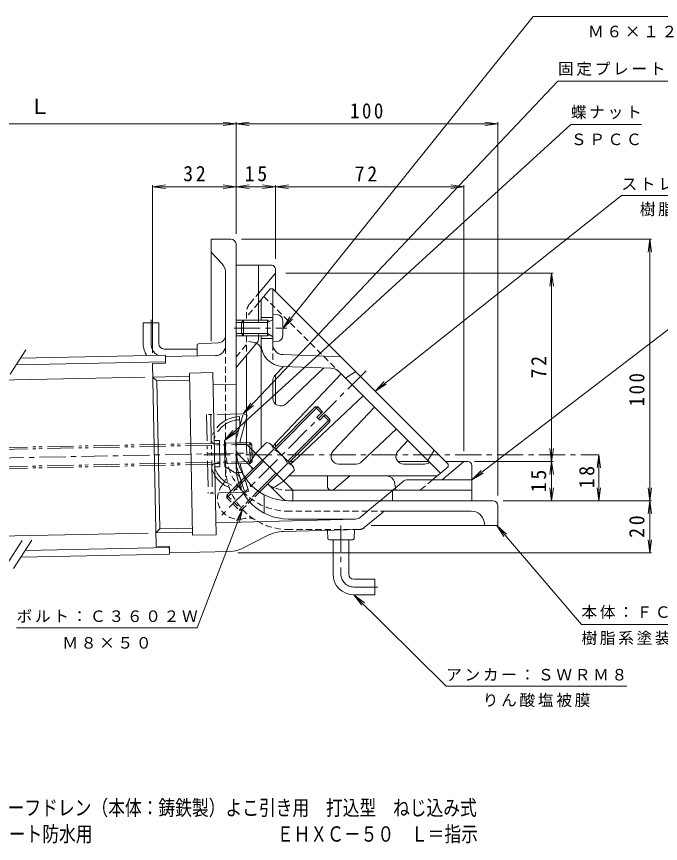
# Model space of a CAD drawing. Units: millimetres, scale not verified. Extents: x -276 to 347, y -275 to 230.
# Drawn here: x -108.1 to 137.9, y -274.8 to 41.3 of the extents above; entities that cross this region are included whole.
import ezdxf
from ezdxf.enums import TextEntityAlignment as Align

# ---------------------------------------------------------------- set-up
doc = ezdxf.new("R2010")
doc.units = ezdxf.units.MM
doc.header["$LTSCALE"] = 2
for name, pattern in [('CHAIN1', [8, 5, -1, 1, -1]), ('DASHED1', [1.8, 1.2, -0.6]), ('DOUBLE_CHAIN1', [8.8, 5, -1, 0.6, -0.6, 0.6, -1])]:
    doc.linetypes.add(name, pattern=pattern)
for name, color, linetype, lineweight in [('0-0_通り芯', 3, 'Continuous', 9), ('0-1_躯体', 2, 'Continuous', 9), ('0-2_仕上', 6, 'Continuous', 9), ('0-3_建具', 4, 'Continuous', 9), ('0-4_その他', 7, 'Continuous', 9), ('0-5_寸法', 7, 'Continuous', 9), ('0-A', 2, 'DOUBLE_CHAIN1', 9), ('0-B', 2, 'Continuous', 9)]:
    doc.layers.add(name, color=color, linetype=linetype, lineweight=lineweight)
doc.layers.add('F-5_F-5ﾚｲﾔ', color=3, linetype='Continuous')
doc.styles.add('ＭＳ ゴシック', font='')
doc.styles.get('ＭＳ ゴシック').set_extended_font_data('MS Gothic')

msp = doc.modelspace()

# ---------------------------------------------------------------- linework, layer by layer
at = {"layer": '0-0_通り芯'}
for p, q in [((-26.191, -43.815), (-33.691, -43.815)), ((-33.691, -82.879), (-33.691, -43.815)), ((-24.191, -45.815), (-24.191, -130.815)), ((-29.534, -53.272), (-33.691, -48.815)), ((-28.191, -84.346), (-28.191, -56.682)), ((-39.091, -84.29), (-39.091, -88.487)), ((-38.616, -83.791), (-31.041, -83.457)), ((-32.11, -88.345), (-51.192, -88.733)), ((-56.14, -91.327), (-51.141, -91.225)), ((-51.192, -88.733), (-51.141, -91.225)), ((-56.035, -96.519), (-42.038, -96.234)), ((-56.035, -96.519), (-54.526, -97.967)), ((-54.526, -97.967), (-42.007, -97.712)), ((-54.526, -97.967), (-53.372, -154.612)), ((-42.062, -95.041), (-33.064, -94.858)), ((-42.062, -95.041), (-40.8, -157.028)), ((-33.064, -94.858), (-31.801, -156.845)), ((-24.191, -99.285), (-32.971, -99.403)), ((-21.925, -133.063), (-24.064, -133.063)), ((-13.439, -141.548), (-13.439, -148.548)), ((73.809, -143.815), (-4.191, -143.815)), ((23.268, -150.143), (29.972, -144.517)), ((24.771, -154.103), (31.428, -148.517)), ((33.357, -147.815), (65.636, -147.815)), ((75.809, -145.815), (75.809, -153.315)), ((21.421, -150.843), (-31.894, -152.3)), ((21.375, -150.815), (-4.191, -150.815)), ((-54.821, -156.12), (-53.372, -154.612)), ((-53.372, -154.612), (-40.854, -154.357)), ((-6.077, -155.596), (22.924, -154.804)), ((20.832, -158.24), (20.982, -154.857)), ((27.363, -153.315), (75.809, -153.315)), ((70.555, -151.92), (70.809, -153.315)), ((-54.821, -156.12), (-40.824, -155.835)), ((-40.8, -157.028), (-31.801, -156.845)), ((-12.468, -157.22), (-22.15, -162.145)), ((10.785, -158.24), (10.648, -155.139)), ((-49.666, -163.702), (-49.716, -161.21)), ((11.284, -158.715), (20.333, -158.715)), ((-26.48, -163.23), (-49.666, -163.702))]:
    msp.add_line(p, q, dxfattribs=at)
at = {"layer": '0-0_通り芯', "linetype": 'DASHED1'}
for p, q in [((-28.191, -134.491), (-28.191, -84.346)), ((-19.023, -137.232), (-18.724, -138.347)), ((-17.608, -138.646), (-18.724, -138.347)), ((33.357, -147.815), (-4.191, -147.815)), ((22.83, -154.815), (-4.191, -154.815))]:
    msp.add_line(p, q, dxfattribs=at)
at = {"layer": '0-0_通り芯', "linetype": 'CHAIN1'}
for p, q in [((25.492, -94.131), (-30.786, -150.409)), ((-179.263, -128.841), (-17.06, -125.538))]:
    msp.add_line(p, q, dxfattribs=at)
at = {"layer": '0-0_通り芯'}
msp.add_lwpolyline([(-56.14, -91.327), (-54.715, -161.312), (-49.716, -161.21)], dxfattribs=at)
for centre, radius, start, end in [((-26.191, -45.815), 2, 0, 90), ((-33.191, -56.682), 5, 0, 42.99986), ((-31.191, -80.461), 3, 272.86273, 0), ((-38.591, -84.29), 0.5, 92.85703, 180), ((-32.191, -84.346), 4, 271.16647, 0), ((-4.191, -123.815), 20, 180, 270), ((-4.191, -130.815), 20, 180, 270), ((31.901, -146.815), 3, 90, 130.00003), ((73.809, -145.815), 2, 0, 90), ((33.357, -150.815), 3, 90, 130.00003), ((65.636, -152.815), 5, 10.30489, 90), ((21.375, -147.815), 3, 270, 310.00003), ((21.339, -147.844), 3, 271.56439, 310.00003), ((22.842, -151.805), 3, 271.56487, 309.99988), ((-5.667, -170.59), 15, 91.56477, 116.9595), ((11.284, -158.215), 0.5, 182.85703, 270), ((20.333, -158.215), 0.5, 270, 357.13702), ((-26.684, -153.232), 10, 271.1667, 296.95941)]:
    msp.add_arc(centre, radius, start, end, dxfattribs=at)
at = {"layer": '0-0_通り芯', "linetype": 'DASHED1'}
for centre, radius, start, end in [((-4.191, -123.815), 24, 180, 269.99994), ((-4.191, -130.815), 24, 180, 270), ((-33.191, -134.491), 5, 319.65515, 0), ((-23.283, -142.907), 8, 139.65509, 286.41628), ((-19.609, -155.377), 5, 57.88286, 106.4162), ((22.83, -151.815), 3, 270, 309.99988)]:
    msp.add_arc(centre, radius, start, end, dxfattribs=at)
at = {"layer": '0-1_躯体'}
for p, q in [((-24.191, -53.815), (-24.191, -123.815)), ((-10.691, -53.815), (-24.191, -53.815)), ((-15.691, -75.685), (-15.691, -53.815)), ((-15.691, -64.561), (-9.191, -56.815)), ((-9.191, -55.315), (-9.191, -63.815)), ((-21.321, -74.815), (-24.191, -74.815)), ((-22.191, -75.685), (-24.191, -75.685)), ((-22.191, -79.945), (-24.191, -79.945)), ((-21.321, -80.815), (-24.191, -80.815)), ((-15.691, -82.269), (-15.691, -79.945)), ((-16.042, -83.233), (-24.191, -92.945)), ((-20.191, -88.178), (-20.191, -122.137)), ((-9.191, -95.709), (-9.191, -106.821)), ((-20.191, -122.137), (-24.191, -122.137)), ((-9.191, -123.157), (-9.191, -121.849)), ((-23.312, -126.087), (-17.717, -131.683)), ((-19.484, -129.915), (-16.656, -125.673)), ((-3.535, -128.815), (-2.226, -128.815)), ((49.445, -128.815), (37.609, -128.815)), ((62.809, -128.815), (54.467, -135.815)), ((64.309, -128.815), (55.809, -128.815)), ((65.809, -130.315), (65.809, -143.815)), ((10.699, -134.315), (10.699, -138.348)), ((19.254, -134.315), (13.108, -139.472)), ((40.889, -135.815), (65.809, -135.815)), ((-12.06, -137.34), (-6.464, -142.935)), ((-10.292, -139.108), (-6.049, -136.279)), ((39.925, -136.166), (30.809, -143.815)), ((65.809, -139.815), (-2.513, -139.815)), ((35.576, -139.815), (35.576, -143.815)), ((65.809, -143.815), (-4.191, -143.815))]:
    msp.add_line(p, q, dxfattribs=at)
at = {"layer": '0-1_躯体', "linetype": 'DASHED1'}
for p, q in [((-19.021, -68.53), (-15.691, -64.561)), ((-20.191, -71.744), (-20.191, -74.815)), ((-20.191, -80.815), (-20.191, -88.178)), ((-24.191, -88.815), (-20.191, -84.048)), ((-17.155, -83.367), (-20.196, -82.815)), ((-20.191, -122.137), (-20.191, -123.815)), ((-2.513, -139.815), (-4.191, -139.815))]:
    msp.add_line(p, q, dxfattribs=at)
at = {"layer": '0-1_躯体', "linetype": 'CHAIN1'}
msp.add_line((-24.995, -77.815), (-4.879, -77.815), dxfattribs=at)
at = {"layer": '0-1_躯体'}
msp.add_lwpolyline([(-20.191, -122.137), (-2.513, -139.815), (-2.513, -143.815)], dxfattribs=at)
for centre, radius, start, end in [((-10.691, -55.315), 1.5, 0, 90), ((-17.191, -82.269), 1.5, 319.99997, 0), ((-4.191, -123.815), 20, 180, 270), ((-21.19, -123.966), 3, 177.11079, 224.99966), ((64.309, -130.315), 1.5, 0, 90), ((40.889, -137.315), 1.5, 90, 130.00003), ((12.166, -138.348), 1.466, 180, 309.99966), ((-4.343, -140.814), 3, 225.00034, 272.88921)]:
    msp.add_arc(centre, radius, start, end, dxfattribs=at)
at = {"layer": '0-1_躯体', "linetype": 'DASHED1'}
for centre, radius, start, end in [((-15.191, -71.744), 5, 140.00005, 180), ((-4.191, -123.815), 16, 180, 210.52126), ((-4.191, -123.815), 16, 239.47624, 270)]:
    msp.add_arc(centre, radius, start, end, dxfattribs=at)
at = {"layer": '0-2_仕上'}
for p, q in [((-11.191, -62.815), (-15.691, -68.178)), ((-10.191, -62.815), (-11.191, -62.815)), ((-10.191, -62.815), (56.809, -129.815)), ((-10.191, -72.565), (-10.191, -62.815)), ((-14.691, -66.986), (-14.691, -74.815)), ((-14.691, -73.815), (-10.191, -73.815)), ((-14.691, -80.815), (-14.691, -123.708)), ((-14.691, -81.815), (-10.191, -81.815)), ((-10.191, -83.966), (-10.191, -81.815)), ((-6.345, -87.963), (15.809, -88.815)), ((-9.367, -95.894), (-6.122, -92.475)), ((11.916, -93.168), (-6.518, -92.459)), ((-5.126, -106.761), (9.304, -93.068)), ((15.259, -94.629), (53.892, -133.262)), ((17.577, -96.947), (21.466, -94.472)), ((-10.191, -97.959), (-10.191, -104.585)), ((15.968, -95.337), (-9.355, -122.022)), ((24.286, -103.656), (-2.398, -128.979)), ((12.863, -124.75), (28.695, -108.065)), ((23.729, -128.991), (37.014, -116.384)), ((37.669, -124.75), (41.423, -120.793)), ((51.506, -124.512), (49.031, -128.401)), ((21.664, -129.815), (15.039, -129.815)), ((47.804, -129.815), (39.845, -129.815)), ((56.809, -130.815), (50.85, -135.815)), ((56.809, -129.815), (56.809, -130.815)), ((52.638, -134.315), (-4.085, -134.315)), ((36.257, -136.778), (36.646, -138.917))]:
    msp.add_line(p, q, dxfattribs=at)
at = {"layer": '0-2_仕上', "linetype": 'DASHED1'}
for p, q in [((-13.638, -65.731), (15.259, -94.629)), ((-15.691, -68.178), (-20.191, -73.541)), ((-10.191, -83.966), (-10.191, -91.466)), ((50.85, -135.815), (46.083, -139.815)), ((36.646, -138.917), (36.809, -139.815))]:
    msp.add_line(p, q, dxfattribs=at)
msp.add_arc((-17.691, -86.319), 3, 63.89326, 79.70404, dxfattribs=at)
at = {"layer": '0-2_仕上'}
for centre, radius, start, end in [((-17.691, -86.319), 3, 0, 63.89326), ((-6.191, -83.966), 8.5, 180, 267.79736), ((-6.191, -83.966), 4, 180, 267.79758), ((11.724, -98.165), 5, 44.99988, 87.79738), ((-7.191, -97.959), 3, 136.49954, 179.99966), ((-7.191, -104.585), 3, 180.00034, 313.49998), ((-7.179, -124.087), 3, 136.50002, 161.15651), ((15.039, -126.815), 3, 136.50002, 269.99966), ((39.845, -126.815), 3, 136.50002, 270), ((-4.463, -126.802), 3, 288.84221, 313.49998), ((21.664, -126.815), 3, 270.00034, 313.50046), ((47.804, -126.815), 3, 270, 310.13972), ((33.305, -137.315), 3, 10.3046, 90)]:
    msp.add_arc(centre, radius, start, end, dxfattribs=at)
at = {"layer": '0-3_建具', "color": 7}
for p, q in [((-104.546, -86.111), (-110.532, -95.404)), ((-105.881, -159.054), (-112.77, -169.748)), ((-102.215, -158.904), (-109.201, -169.748))]:
    msp.add_line(p, q, dxfattribs=at)
at = {"layer": '0-3_建具'}
for p, q in [((-106.635, -89.354), (-51.203, -88.226)), ((-106.378, -165.365), (-49.655, -164.21)), ((-104.745, -162.831), (-49.706, -161.71)), ((-49.706, -161.71), (-49.655, -164.21))]:
    msp.add_line(p, q, dxfattribs=at)
msp.add_lwpolyline([(-108.268, -91.888), (-51.152, -90.725), (-51.203, -88.226)], dxfattribs=at)
at = {"layer": '0-4_その他'}
for p, q in [((-24.191, 0.242), (-174.191, 0.242)), ((-24.191, 0.242), (-29.148, 0.894)), ((-24.191, 0.242), (-29.148, -0.411)), ((-24.191, 0.242), (-19.234, 0.894)), ((-24.191, 0.842), (-24.191, -41.815)), ((75.809, 0.242), (-24.191, 0.242)), ((-24.191, 0.242), (-19.234, -0.411)), ((75.809, 0.242), (70.852, 0.894)), ((75.809, 0.242), (70.852, -0.411)), ((75.809, 0.842), (75.809, -141.815)), ((-56.14, -23.758), (-51.183, -23.106)), ((-56.14, -23.158), (-56.14, -87.327)), ((-56.14, -23.758), (-24.191, -23.758)), ((-56.14, -23.758), (-51.183, -24.411)), ((-24.191, -23.758), (-29.148, -23.106)), ((-24.191, -23.758), (-29.148, -24.411)), ((-24.191, -23.758), (-19.234, -23.106)), ((-24.191, -23.758), (-9.191, -23.758)), ((-24.191, -23.758), (-19.234, -24.411)), ((-9.191, -23.758), (-14.148, -23.106)), ((-9.191, -23.758), (-14.148, -24.411)), ((-9.191, -23.758), (-4.234, -23.106)), ((-9.191, -23.158), (-9.191, -51.315)), ((-9.191, -23.758), (62.809, -23.758)), ((-9.191, -23.758), (-4.234, -24.411)), ((62.809, -23.758), (57.852, -23.106)), ((62.809, -23.758), (57.852, -24.411)), ((62.809, -23.158), (62.809, -124.815)), ((134.445, -43.815), (-22.191, -43.815)), ((133.845, -43.815), (133.192, -48.772)), ((133.845, -43.815), (133.845, -143.815)), ((133.845, -43.815), (134.497, -48.772)), ((96.918, -56.815), (-5.191, -56.815)), ((96.318, -56.815), (95.665, -61.772)), ((96.318, -56.815), (96.318, -128.815)), ((96.318, -56.815), (96.971, -61.772)), ((-59.034, -96.58), (-209.876, -99.652)), ((96.318, -128.815), (95.665, -123.858)), ((96.318, -128.815), (96.971, -123.858)), ((114.329, -126.289), (113.677, -131.247)), ((114.329, -126.289), (114.982, -131.247)), ((114.329, -126.289), (114.329, -143.815)), ((96.918, -128.815), (66.809, -128.815)), ((96.318, -128.815), (95.665, -133.772)), ((96.318, -128.815), (96.318, -143.815)), ((96.318, -128.815), (96.971, -133.772)), ((96.318, -143.815), (95.665, -138.858)), ((96.318, -143.815), (96.971, -138.858)), ((114.329, -143.815), (113.677, -138.858)), ((114.329, -143.815), (114.982, -138.858)), ((133.845, -143.815), (133.192, -138.858)), ((133.845, -143.815), (134.497, -138.858)), ((134.445, -143.815), (77.809, -143.815)), ((133.845, -143.815), (133.192, -148.772)), ((133.845, -143.815), (133.845, -163.702)), ((133.845, -143.815), (134.497, -148.772)), ((75.381, -153.315), (79.1, -156.657)), ((75.381, -153.315), (78.108, -157.505)), ((-57.82, -156.181), (-208.663, -159.253)), ((133.845, -163.702), (133.192, -158.745)), ((133.845, -163.702), (134.497, -158.745)), ((134.445, -163.702), (-23.542, -163.702))]:
    msp.add_line(p, q, dxfattribs=at)
at = {"layer": '0-4_その他', "linetype": 'CHAIN1'}
msp.add_line((-36.535, -126.289), (114.329, -126.289), dxfattribs=at)
at = {"layer": '0-5_寸法'}
for p, q in [((-6.291, -77.815), (89.225, 41.285)), ((89.225, 41.285), (165.225, 41.285)), ((-21.497, -110.625), (98.733, 16.614)), ((174.733, 16.614), (98.733, 16.614)), ((-28.692, -120.769), (103.677, 0.049)), ((103.677, 0.049), (130.677, 0.049)), ((28.877, -101.883), (122.986, -27.153)), ((122.986, -27.153), (205.986, -27.153)), ((65.809, -135.815), (156.075, -66.613)), ((-6.291, -77.815), (-3.699, -73.539)), ((-6.291, -77.815), (-2.681, -74.356)), ((28.877, -101.883), (32.353, -98.289)), ((28.877, -101.883), (33.165, -99.311)), ((-21.497, -110.625), (-18.567, -106.574)), ((-21.497, -110.625), (-17.618, -107.471)), ((-28.692, -120.769), (-25.471, -116.945)), ((-28.692, -120.769), (-24.591, -117.909)), ((65.809, -135.815), (69.346, -132.281)), ((65.809, -135.815), (70.14, -133.317)), ((-21.82, -147.1), (-39.051, -192.416)), ((-21.82, -147.1), (-24.111, -151.545)), ((-21.82, -147.1), (-22.883, -151.986)), ((75.381, -153.315), (107.692, -191.071)), ((20.809, -179.815), (55.998, -214.746)), ((20.809, -179.815), (24.787, -182.844)), ((20.809, -179.815), (23.867, -183.77)), ((-108.051, -192.416), (-39.051, -192.416)), ((162.692, -191.071), (107.692, -191.071)), ((124.998, -214.746), (55.998, -214.746))]:
    msp.add_line(p, q, dxfattribs=at)
at = {"layer": '0-A', "linetype": 'Continuous'}
for p, q in [((-10.191, -72.565), (-8.288, -72.731)), ((-10.191, -83.065), (-10.191, -72.565)), ((-22.191, -75.685), (-21.321, -74.815)), ((-12.191, -75.685), (-22.191, -75.685)), ((-22.191, -75.685), (-22.191, -79.945)), ((-21.321, -74.815), (-21.321, -80.815)), ((-12.191, -74.815), (-21.321, -74.815)), ((-12.191, -75.685), (-10.319, -74.633)), ((-12.191, -74.815), (-12.191, -80.815)), ((-12.191, -74.815), (-11.427, -75.256)), ((-22.191, -79.945), (-21.321, -80.815)), ((-12.191, -79.945), (-22.191, -79.945)), ((-12.191, -80.815), (-21.321, -80.815)), ((-12.191, -79.945), (-10.319, -80.997)), ((-12.191, -80.815), (-11.427, -80.374)), ((-10.191, -83.065), (-8.288, -82.898)), ((-9.585, -123.551), (5.988, -107.978)), ((-9.09, -124.046), (6.978, -107.978)), ((5.988, -107.978), (6.978, -107.978)), ((5.988, -107.978), (8.286, -110.277)), ((6.66, -111.903), (8.781, -109.782)), ((6.978, -107.978), (8.781, -109.782)), ((-4.423, -128.713), (11.645, -112.645)), ((-3.928, -129.208), (11.645, -113.635)), ((6.66, -111.903), (7.72, -112.963)), ((7.72, -112.963), (9.842, -110.842)), ((9.347, -111.337), (11.645, -113.635)), ((9.842, -110.842), (11.645, -112.645)), ((11.645, -112.645), (11.645, -113.635)), ((-12.57, -121.586), (-16.656, -125.672)), ((-10.733, -122.403), (-2.78, -130.356)), ((-9.916, -124.24), (-14.002, -128.326)), ((-21.349, -135.316), (-14.181, -128.147)), ((-20.915, -135.871), (-13.686, -128.642)), ((-4.617, -129.539), (-8.703, -133.625)), ((-1.963, -132.193), (-6.049, -136.279)), ((-16.248, -140.538), (-9.019, -133.309)), ((-15.692, -140.972), (-8.524, -133.804))]:
    msp.add_line(p, q, dxfattribs=at)
at = {"layer": '0-A'}
for p, q in [((-21.497, -110.625), (-35.494, -110.911)), ((-24.293, -120.684), (-21.497, -110.625)), ((-21.497, -110.625), (-19.956, -111.054)), ((-35.494, -110.911), (-34.883, -140.904)), ((-33.895, -110.878), (-33.284, -140.872)), ((-22.815, -114.66), (-22.877, -111.649)), ((-22.689, -120.887), (-19.956, -111.054)), ((-33.671, -121.871), (-33.707, -120.071)), ((-166.691, -124.584), (-33.671, -121.876)), ((-166.677, -125.284), (-18.258, -122.262)), ((-30.592, -120.808), (-32.491, -120.846)), ((-30.567, -122.007), (-32.467, -122.046)), ((-30.592, -120.808), (-30.388, -130.806)), ((-28.672, -121.774), (-18.972, -121.576)), ((-22.689, -120.887), (-22.673, -121.652)), ((-18.972, -121.576), (-18.81, -129.575)), ((-166.705, -131.886), (-18.124, -128.861)), ((-30.413, -129.606), (-32.312, -129.645)), ((-28.509, -129.772), (-18.81, -129.575)), ((-166.691, -132.586), (-33.508, -129.874)), ((-33.471, -131.669), (-33.508, -129.869)), ((-30.388, -130.806), (-32.288, -130.844)), ((-24.304, -133.286), (-28.488, -130.767)), ((-22.51, -129.65), (-22.494, -130.415)), ((-22.494, -130.415), (-19.364, -140.128)), ((-27.738, -141.704), (-21.349, -135.316)), ((-22.368, -136.632), (-22.307, -139.643)), ((-20.886, -140.619), (-34.883, -140.904)), ((-20.886, -140.619), (-19.364, -140.128))]:
    msp.add_line(p, q, dxfattribs=at)
at = {"layer": '0-A', "linetype": 'DASHED1'}
for p, q in [((-27.738, -142.694), (-20.915, -135.871)), ((-27.738, -141.704), (-27.738, -142.694)), ((-27.738, -141.704), (-22.081, -147.361)), ((-23.071, -147.361), (-16.248, -140.538)), ((-22.081, -147.361), (-15.692, -140.972)), ((-27.738, -142.694), (-23.071, -147.361)), ((-23.071, -147.361), (-22.081, -147.361))]:
    msp.add_line(p, q, dxfattribs=at)
at = {"layer": '0-A'}
for points in [[(-24.614, -118.081), (-28.692, -120.769), (-28.488, -130.767)], [(-24.293, -120.684), (-24.089, -130.682), (-20.886, -140.619)], [(-18.972, -121.576), (-18.258, -122.262), (-18.124, -128.861), (-18.81, -129.575)]]:
    msp.add_lwpolyline(points, dxfattribs=at)
at = {"layer": '0-A', "linetype": 'Continuous'}
for centre, radius, start, end in [((-10.441, -74.415), 0.25, 299.32918, 0), ((-8.462, -74.724), 2, 6.33815, 85.00002), ((-36.291, -77.815), 30, 353.6618, 6.3382), ((-10.441, -81.215), 0.25, 0, 60.67082), ((-8.462, -80.906), 2, 274.99998, 353.66183), ((-12.713, -124.383), 2.8, 2.92557, 87.07463), ((-13.891, -133.514), 10.089, 23.19786, 66.80214), ((-4.76, -132.336), 2.8, 2.92572, 87.07426)]:
    msp.add_arc(centre, radius, start, end, dxfattribs=at)
at = {"layer": '0-A'}
for centre, radius, start, end in [((-22.607, -123.171), 11.525, 91.34029, 164.39874), ((-22.607, -123.171), 10.325, 91.34029, 166.57571), ((-26.814, -114.741), 4, 303.38315, 1.16666), ((-32.491, -120.846), 1.2, 181.16666, 271.16666), ((-32.495, -120.646), 0.2, 219.43237, 271.16666), ((-32.288, -130.844), 1.2, 91.16664, 181.16666), ((-22.506, -128.12), 11.525, 197.93457, 270.99303), ((-32.284, -131.044), 0.2, 91.16664, 142.90094), ((-22.506, -128.12), 10.325, 195.7576, 270.99303), ((-26.367, -136.713), 4, 1.16666, 58.95016)]:
    msp.add_arc(centre, radius, start, end, dxfattribs=at)
at = {"layer": '0-B', "linetype": 'CHAIN1'}
for p, q in [((-56.691, -83.815), (-56.691, -74.712)), ((15.809, -153.3), (15.809, -171.815)), ((20.809, -176.815), (29.911, -176.815))]:
    msp.add_line(p, q, dxfattribs=at)
at = {"layer": '0-B'}
for p, q in [((-53.691, -83.815), (-53.691, -75.815)), ((-51.691, -85.815), (-39.091, -85.815)), ((12.809, -171.815), (12.809, -158.815)), ((18.809, -171.815), (18.809, -158.815)), ((20.809, -173.815), (28.809, -173.815))]:
    msp.add_line(p, q, dxfattribs=at)
for points in [[(-59.691, -83.815), (-59.691, -75.815), (-53.691, -75.815)], [(20.809, -179.815), (28.809, -179.815), (28.809, -173.815)]]:
    msp.add_lwpolyline(points, dxfattribs=at)
for centre, radius, end in [((-51.691, -83.815), 8, 214.7029), ((-51.691, -83.815), 2, 270), ((20.809, -171.815), 8, 270), ((20.809, -171.815), 2, 270)]:
    msp.add_arc(centre, radius, 180, end, dxfattribs=at)
at = {"layer": '0-B', "linetype": 'CHAIN1'}
for centre, end in [((-51.691, -83.815), 243.28844), ((20.809, -171.815), 270)]:
    msp.add_arc(centre, 5, 180, end, dxfattribs=at)

# ---------------------------------------------------------------- texts
at = {"layer": '0-4_その他', "color": 2, "style": 'ＭＳ ゴシック'}
msp.add_text('Ｌ', height=5.865, dxfattribs=at).set_placement((-103.191, 2.242), align=Align.BOTTOM_LEFT)
at = {"layer": '0-4_その他', "color": 2, "char_height": 5.865, "attachment_point": 7, "style": 'ＭＳ ゴシック'}
for s, insert in [('\\T1.27;\\W0.9;100', (19.309, 2.242)), ('\\T1.27;\\W0.95;32', (-44.416, -21.758)), ('\\T1.27;\\W0.95;15', (-20.941, -21.758)), ('\\T1.27;\\W0.95;72', (21.082, -21.758))]:
    msp.add_mtext(s, dxfattribs=dict(at, insert=insert))
at = {"layer": '0-4_その他', "color": 2, "char_height": 5.865, "attachment_point": 7, "rotation": 90, "style": 'ＭＳ ゴシック'}
for s, insert in [('\\T1.27;\\W0.95;72', (94.318, -97.065)), ('\\T1.27;\\W0.9;100', (131.845, -107.729)), ('\\T1.27;\\W0.95;15', (94.318, -140.565)), ('\\T1.27;\\W0.95;18', (112.7, -139.123)), ('\\T1.27;\\W0.95;20', (131.845, -158.008))]:
    msp.add_mtext(s, dxfattribs=dict(at, insert=insert))
at = {"layer": '0-5_寸法', "char_height": 4.399, "attachment_point": 7, "style": 'ＭＳ ゴシック'}
for s, insert in [('\\T1.17;Ｍ６×１２', (110.225, 33.285)), ('\\T1.17;固定プレート：ＳＧＨＣ', (98.733, 18.614)), ('\\T1.17;蝶ナット', (103.677, 2.049)), ('\\T1.17;ＳＰＣＣ', (103.677, -7.951)), ('\\T1.17;ストレーナー：ＡＤＣ１２', (122.986, -25.153)), ('\\T1.17;樹脂系塗装（グレー）', (129.986, -35.153)), ('\\T1.17;ボルト：Ｃ３６０２Ｗ', (-108.051, -190.416)), ('\\T1.17;本体：ＦＣ１５０', (107.692, -189.071)), ('\\T1.17;Ｍ８×５０', (-90.551, -200.416)), ('\\T1.17;樹脂系塗装（黒）', (107.692, -199.071)), ('\\T1.17;アンカー：ＳＷＲＭ８', (55.998, -212.746)), ('\\T1.17;りん酸塩被膜', (69.998, -222.746))]:
    msp.add_mtext(s, dxfattribs=dict(at, insert=insert))
at = {"layer": 'F-5_F-5ﾚｲﾔ', "style": 'ＭＳ ゴシック', "width": 0.8}
for s, p in [('アルミニウム製ルーフドレン（本体：鋳鉄製）よこ引き用\u3000打込型\u3000ねじ込み式', (-162.672, -265.881)), ('アスファルト・シート防水用\u3000\u3000\u3000\u3000\u3000\u3000\u3000\u3000\u3000\u3000\u3000ＥＨＸＣ－５０\u3000Ｌ＝指示', (-162.224, -275.917))]:
    msp.add_text(s, height=5.865, dxfattribs=at).set_placement(p, align=Align.BOTTOM_LEFT)

doc.saveas('drawing.dxf')
